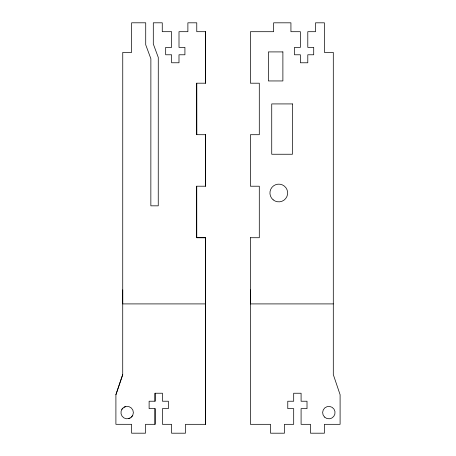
<?xml version="1.0" encoding="UTF-8"?>
<svg xmlns="http://www.w3.org/2000/svg" width="456" height="456" viewBox="0 0 456 456"><rect width="100%" height="100%" fill="white"/><g stroke="black" fill="none" stroke-linecap="round" stroke-linejoin="round"><path stroke-width="0.68" d="M196.758 83.203L196.747 134.708L196.707 83.186L205.639 83.203L205.645 31.698L196.764 31.692L196.77 22.811L187.883 22.811L187.883 31.692L179.003 31.692L179.003 47.378L184.925 47.384L184.919 54.783L178.997 54.777L178.997 62.774L171.599 62.768L171.599 54.777L165.676 54.777L165.682 47.378L171.604 47.378L171.604 31.686L162.262 31.686L162.262 22.806L153.301 22.806L153.296 43.947L158.278 57.433L158.249 205.838L150.85 205.833L150.879 58.756L145.72 44.796L145.726 22.8L131.641 22.8L131.636 52.406L122.755 52.4L122.721 374.575L115.909 394.702L115.904 424.308L131.596 424.308L131.59 433.189L145.504 433.194L145.504 424.308L155.04 424.314L155.04 408.622L149.118 408.622L149.118 401.223L155.04 401.223L155.046 393.232L162.444 393.232L162.444 401.223L168.361 401.229L168.361 408.627L162.439 408.622L162.439 424.314L171.559 424.319L171.553 433.2L185.467 433.2L185.467 424.319L205.599 424.325L205.605 237.73L196.707 237.707L196.707 186.202L205.616 186.219L205.588 134.691L205.616 186.219M155.034 424.314L155.04 408.622M155.04 401.223L155.04 393.232M205.645 31.698L205.639 83.203M115.909 394.702L122.721 374.575M121.809 409.42L122.812 408.143M131.499 417.046L132.502 415.769M124.112 407.174A6.219 6.219 0 0 1 133.369 412.669A6.219 6.219 0 0 1 123.981 417.941A6.219 6.219 0 0 1 124.112 407.174L125.617 406.57M128.689 418.614L130.194 418.015M196.707 134.691L205.627 134.714M205.605 237.73L196.724 237.724L196.707 186.202M205.605 303.907L122.727 303.907L122.727 289.879M333.296 303.907L250.407 303.907L250.407 289.879M205.588 237.707L205.599 424.319M250.412 237.724L250.401 424.319L270.533 424.319L270.533 433.2L284.441 433.2L284.441 424.319L293.692 424.319L293.692 408.633L287.77 408.633L287.77 401.229L293.692 401.229L293.692 393.237L301.091 393.237L301.091 401.229L307.013 401.229L307.013 408.633L301.091 408.633L301.091 424.319L310.496 424.319L310.496 433.2L324.404 433.2L324.404 424.319L340.096 424.319L340.096 394.702L333.296 374.575L333.296 52.417L324.415 52.417L324.415 22.817L315.535 22.817L315.535 31.698L307.794 31.698L307.794 47.384L313.711 47.384L313.711 54.783L307.794 54.783L307.794 62.78L300.39 62.78L300.39 54.783L294.473 54.783L294.473 47.384L300.39 47.384L300.39 31.698L290.928 31.698L290.928 22.817L273.64 22.817L273.64 31.698L250.412 31.698L250.412 83.203L259.293 83.203L259.293 134.708L250.412 134.708L250.412 186.219L259.293 186.219L259.293 237.724L250.412 237.724M282.885 51.91L268.373 51.91L268.373 80.951L282.885 80.951L282.885 51.91M292.45 103.922L271.73 103.922L271.73 154.248L292.45 154.248L292.45 103.922M273.167 199.842A8.858 8.858 0 0 0 287.531 194.438A8.858 8.858 0 0 0 275.669 184.703A8.858 8.858 0 0 0 273.167 199.842M324.507 417.052A6.219 6.219 0 0 0 334.869 414.139A6.219 6.219 0 0 0 327.163 406.621A6.219 6.219 0 0 0 324.507 417.052"/></g></svg>
